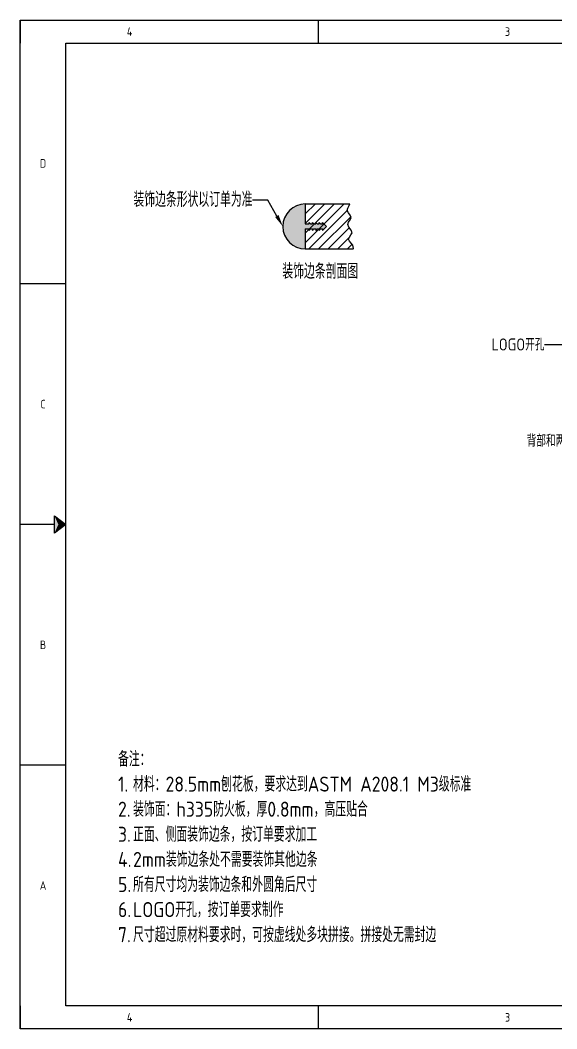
# Model space of a CAD drawing. Header units: millimetres. Extents: x 334 to 23266, y -22310 to 9660.
# Drawn here: x 18429 to 20213, y 871 to 4221 of the extents above; entities that cross this region are included whole.
import ezdxf
from ezdxf import colors
from ezdxf.entities.mleader import LeaderData, LeaderLine
from ezdxf.enums import TextEntityAlignment as Align
from ezdxf.math import Vec2, Vec3

# ---------------------------------------------------------------- set-up
doc = ezdxf.new("R2010")
doc.units = ezdxf.units.MM
doc.header["$MEASUREMENT"] = 0
for name, color, linetype in [('DIM', 2, 'Continuous'), ('Remark', 255, 'Continuous'), ('TITLEBLOCK', 255, 'Continuous')]:
    doc.layers.add(name, color=color, linetype=linetype)
doc.styles.add('Dartop Text Style', font='gbenor.shx', dxfattribs={"bigfont": 'gbcbig.shx'})

# ---------------------------------------------------------------- blocks, each defined once
blk = doc.blocks.new('*U3')
at = {"color": 254, "linetype": 'Continuous', "extrusion": (0, 0, -1)}
for points in [[(-0.833, 11), (-0.75, 10.812), (-0.75, 11.188)], [(-0.833, 11), (-0.75, 11.188), (-1, 11)], [(-0.833, 11), (-1, 11), (-0.75, 10.812)]]:
    blk.add_solid(points, dxfattribs=at)
blk = doc.blocks.new('TitleBlock_Dartop')
for p, q in [((0, 3350.4), (4761.2, 3350.4)), ((0, 3350.4), (0, 3274.2)), ((992.1, 3274.2), (992.1, 3350.4)), ((0, 76.1), (0, 3274.2)), ((152.3, 76.1), (152.3, 3274.2)), ((152.3, 3274.2), (4685.1, 3274.2)), ((152.3, 2474.7), (0, 2474.7)), ((114.2, 1675.2), (0, 1675.2)), ((152.3, 875.7), (0, 875.7)), ((0, 76.1), (0, 0)), ((4685.1, 76.1), (152.3, 76.1)), ((992.1, 0), (992.1, 76.1)), ((4761.2, 0), (0, 0))]:
    blk.add_line(p, q)
for points in [[(0, 3350.4), (4837.4, 3350.4), (4837.4, 0), (0, 0)], [(152.3, 1675.2), (114.2, 1646.6), (114.2, 1703.7), (152.3, 1675.2)]]:
    blk.add_lwpolyline(points, close=True)
at = {"xscale": 152.2888407109637, "yscale": 152.2888407109637, "zscale": 152.2888407109637}
blk.add_blockref('*U3', (0, 0), dxfattribs=at)
at = {"style": 'Dartop Text Style'}
for s, p in [('4', (363.9, 3312.3)), ('3', (1620.3, 3312.3)), ('D', (76.1, 2874.5)), ('C', (76.1, 2074.9)), ('B', (76.1, 1275.4)), ('A', (76.1, 475.9)), ('4', (363.9, 38.1)), ('3', (1620.3, 38.1))]:
    blk.add_text(s, height=28.6, dxfattribs=at).set_placement(p, align=Align.MIDDLE_CENTER)
for tag, p, height in [('#公差', (3172.6, 852.9), 45), ('#装饰面', (3172.6, 743), 45), ('#表面面积', (3172.6, 626.8), 45), ('#材质重量', (3172.6, 506), 45), ('#型号', (3771.8, 394.4), 45), ('#品名', (3771.8, 280.3), 45), ('#设计', (3121.2, 188.5), 45), ('#图号', (3771.8, 165.8), 45), ('#版本', (4597.7, 150.5), 35), ('#审核', (3121.2, 106.9), 45), ('#比例', (3773.4, 89), 35), ('#材质', (4155.2, 87.2), 35), ('#INDEX', (4357.4, 88.3), 35), ('#PAGE', (4569.8, 86.7), 35)]:
    blk.add_attdef(tag, p, '', height=height, dxfattribs=at)
for tag, p in [('#设计日期', (3412.9, 181.7)), ('#审核日期', (3413.8, 97.7))]:
    blk.add_attdef(tag, text='', height=35, dxfattribs=at).set_placement(p, align=Align.CENTER)
blk = doc.blocks.new('Remark')
at = {"insert": (9.8, -11.6), "char_height": 50, "attachment_point": 1, "style": 'Dartop Text Style'}
blk.add_mtext_dynamic_manual_height_columns('备注：\\P\\pi-50,l50,t50;1.^I材料：28.5mm刨花板，要求达到ASTM A208.1 M3级标准\\P2.^I装饰面：h335防火板，厚0.8mm，高压贴合\\P3.^I正面、侧面装饰边条，按订单要求加工\\P4.^I2mm装饰边条处不需要装饰其他边条\\P5.^I所有尺寸均为装饰边条和外圆角后尺寸\\P6.^ILOGO开孔，按订单要求制作\\P7.^I尺寸超过原材料要求时，可按虚线处多块拼接。拼接处无需封边', width=1204.087, gutter_width=1, heights=[0], dxfattribs=at)
blk = doc.blocks.new('Border')
h = blk.add_hatch(color=256)
edge = h.paths.add_edge_path()
edge.add_line((92.4, -8.2), (98.5, -8.2))
edge.add_line((98.5, -8.2), (98.5, -13.2))
edge.add_line((98.5, -13.2), (103.5, -8.2))
edge.add_line((103.5, -8.2), (109.6, -8.2))
edge.add_line((109.6, -8.2), (109.6, -13.2))
edge.add_line((109.6, -13.2), (114.6, -8.2))
edge.add_line((114.6, -8.2), (120.7, -8.2))
edge.add_line((120.7, -8.2), (120.7, -13.2))
edge.add_line((120.7, -13.2), (125.7, -8.2))
edge.add_line((125.7, -8.2), (131.8, -8.2))
edge.add_line((131.8, -8.2), (131.8, -13.2))
edge.add_line((131.8, -13.2), (145.1, 0))
edge.add_line((131.8, 13.2), (145.1, 0))
edge.add_line((131.8, 8.2), (131.8, 13.2))
edge.add_line((125.7, 8.2), (131.8, 8.2))
edge.add_line((120.7, 13.2), (125.7, 8.2))
edge.add_line((120.7, 8.2), (120.7, 13.2))
edge.add_line((114.6, 8.2), (120.7, 8.2))
edge.add_line((109.6, 13.2), (114.6, 8.2))
edge.add_line((109.6, 8.2), (109.6, 13.2))
edge.add_line((103.5, 8.2), (109.6, 8.2))
edge.add_line((98.5, 13.2), (103.5, 8.2))
edge.add_line((98.5, 8.2), (98.5, 13.2))
edge.add_line((92.4, 8.2), (98.5, 8.2))
edge.add_line((87.4, 13.2), (92.4, 8.2))
edge.add_line((87.4, 8.2), (87.4, 13.2))
edge.add_line((74.8, 8.2), (87.4, 8.2))
edge.add_line((74.8, 74.8), (74.8, 8.2))
edge.add_arc((74.8, 0), 74.8, 90, 270)
edge.add_line((74.8, -8.2), (74.8, -74.8))
edge.add_line((74.8, -8.2), (87.4, -8.2))
edge.add_line((87.4, -8.2), (87.4, -13.2))
edge.add_line((87.4, -13.2), (92.4, -8.2))
for p, q in [((74.8, 41.5), (108.1, 74.8)), ((74.8, 9.5), (140.1, 74.8)), ((74.8, -22.5), (172.1, 74.8)), ((74.8, -54.5), (204.1, 74.8)), ((74.8, 74.8), (74.8, 8.2)), ((74.8, 74.8), (223.2, 74.8)), ((215.8, 61), (220.5, 69.1)), ((220.5, 69.1), (223.2, 74.8)), ((86.6, -74.8), (214.3, 52.9)), ((214.2, 53), (215.8, 61)), ((218.1, 45.1), (214.2, 53)), ((223.9, 37.3), (218.1, 45.1)), ((226.8, 29.4), (223.9, 37.3)), ((74.8, 8.2), (87.4, 8.2)), ((87.4, 8.2), (87.4, 13.2)), ((87.4, 13.2), (92.4, 8.2)), ((92.4, 8.2), (98.5, 8.2)), ((98.5, 8.2), (98.5, 13.2)), ((98.5, 13.2), (103.5, 8.2)), ((103.5, 8.2), (109.6, 8.2)), ((109.6, 8.2), (109.6, 13.2)), ((109.6, 13.2), (114.6, 8.2)), ((114.6, 8.2), (120.7, 8.2)), ((118.6, -74.8), (225.7, 32.3)), ((120.7, 8.2), (120.7, 13.2)), ((120.7, 13.2), (125.7, 8.2)), ((125.7, 8.2), (131.8, 8.2)), ((131.8, 8.2), (131.8, 13.2)), ((131.8, 13.2), (145.1, 0)), ((131.8, -13.2), (145.1, 0)), ((215.8, 6.5), (218.7, 14.1)), ((219.6, -2.7), (215.8, 6.5)), ((218.7, 14.1), (223.9, 21.8)), ((223.9, 21.8), (226.8, 29.4)), ((74.8, -8.2), (74.8, -74.8)), ((74.8, -8.2), (87.4, -8.2)), ((87.4, -13.2), (92.4, -8.2)), ((87.4, -8.2), (87.4, -13.2)), ((92.4, -8.2), (98.5, -8.2)), ((98.5, -13.2), (103.5, -8.2)), ((98.5, -8.2), (98.5, -13.2)), ((103.5, -8.2), (109.6, -8.2)), ((109.6, -13.2), (114.6, -8.2)), ((109.6, -8.2), (109.6, -13.2)), ((114.6, -8.2), (120.7, -8.2)), ((120.7, -13.2), (125.7, -8.2)), ((120.7, -8.2), (120.7, -13.2)), ((125.7, -8.2), (131.8, -8.2)), ((131.8, -8.2), (131.8, -13.2)), ((150.6, -74.8), (221, -4.5)), ((226.7, -11.9), (219.6, -2.7)), ((221.1, -35.5), (226.6, -28.3)), ((226.6, -28.3), (230, -21.1)), ((230, -21.1), (226.7, -11.9)), ((182.7, -74.8), (220.5, -37)), ((214.7, -74.8), (230.5, -58.9)), ((218.2, -42.3), (221.1, -35.5)), ((221.1, -48.9), (218.2, -42.3)), ((227.4, -55.3), (221.1, -48.9)), ((233.1, -62), (227.4, -55.3)), ((234.5, -73.4), (233.1, -62)), ((74.8, -74.8), (233.8, -74.8)), ((233.8, -74.8), (234.5, -73.4))]:
    blk.add_line(p, q)
blk.add_arc((74.8, 0), 74.8, 90, 270)
at = {"style": 'Dartop Text Style'}
blk.add_text('装饰边条剖面图', height=50, dxfattribs=at).set_placement((124.4, -148.7), align=Align.MIDDLE_CENTER)
ml = blk.add_multileader_mtext('Standard')
ml.set_content('装饰边条形状以订单为准', color=256, style='Dartop Text Style')
ml.set_leader_properties()
ml.build(insert=Vec2(0, 0))
ml.multileader.update_dxf_attribs({"dogleg_length": 0.36, "arrow_head_size": 40})
ctx = ml.context
ctx.base_point, ctx.char_height, ctx.arrow_head_size, ctx.landing_gap_size, ctx.plane_origin = Vec3(-494.5, 87.8), 50, 40, 0.09, Vec3(226.8, 249.1)
ctx.text_align_type = 2
notes = []
notes.append((ctx, [(0, (1, 1, 0), (-50.3, 87.8), (-1, 0), 50.3, [(0, [(0, 0)], 0, [])])]))
ctx.mtext.insert, ctx.mtext.alignment, ctx.mtext.flow_direction = Vec3(-100.7, 114.8), 3, 5
for ctx, leaders in notes:
    for number, flags, end, landing, length, lines in leaders:
        leader = LeaderData()
        leader.index, (leader.has_last_leader_line, leader.has_dogleg_vector, leader.attachment_direction) = number, flags
        leader.last_leader_point, leader.dogleg_vector, leader.dogleg_length = Vec3(end), Vec3(landing), length
        for number, points, colour, breaks in lines:
            line = LeaderLine()
            line.index, line.vertices, line.color, line.breaks = number, Vec3.list(points), colors.encode_raw_color(colour), breaks
            leader.lines.append(line)
        ctx.leaders.append(leader)

msp = doc.modelspace()

# ---------------------------------------------------------------- block references
at = {"layer": 'Remark'}
for name, p in [('Border', (19302.185, 3535.877)), ('Remark', (18744.544, 1803.517))]:
    msp.add_blockref(name, p, dxfattribs=at)
at = {"layer": 'TITLEBLOCK'}
msp.add_blockref('TitleBlock_Dartop', (18428.931, 870.748), dxfattribs=at)

# ---------------------------------------------------------------- leaders
at = {"layer": 'DIM'}
ml = msp.add_multileader_mtext('Standard', dxfattribs=at)
ml.set_content('LOGO开孔', color=256, style='Dartop Text Style')
ml.set_leader_properties()
ml.build(insert=Vec2(0, 0))
ml.multileader.update_dxf_attribs({"dogleg_length": 0.36, "arrow_head_size": 40})
ctx = ml.context
ctx.base_point, ctx.char_height, ctx.arrow_head_size, ctx.landing_gap_size, ctx.plane_origin = Vec3(20016.846, 3142.574, 32.048), 40, 40, 0.09, Vec3(20514.539, 3038.333, 32.048)
ctx.text_align_type = 2
notes = []
notes.append((ctx, [(0, (1, 1, 0), (20291.764, 3142.574, 32.048), (-1, 0), 119.935, [(0, [(20611.843, 3275.223, 32.048)], 0, [])])]))
ctx.mtext.insert, ctx.mtext.alignment, ctx.mtext.flow_direction = Vec3(20171.74, 3163.897, 32.048), 3, 5
ml = msp.add_multileader_mtext('Standard', dxfattribs=at)
ml.set_content('背部和两侧装饰边条', color=256, style='Dartop Text Style')
ml.set_leader_properties()
ml.build(insert=Vec2(0, 0))
ml.multileader.update_dxf_attribs({"dogleg_length": 0.36, "arrow_head_size": 40})
ctx = ml.context
ctx.base_point, ctx.char_height, ctx.arrow_head_size, ctx.landing_gap_size, ctx.plane_origin = Vec3(20143.321, 2822.721, 32.048), 40, 40, 0.09, Vec3(20728.515, 2983.959, 32.048)
ctx.text_align_type = 2
notes.append((ctx, [(0, (1, 1, 0), (20451.446, 2822.721, 32.048), (-1, 0), 50.298, [(0, [(20509.843, 2945.218, 32.048)], 0, [])])]))
ctx.mtext.insert, ctx.mtext.alignment, ctx.mtext.flow_direction = Vec3(20401.058, 2844.265, 32.048), 3, 5
for ctx, leaders in notes:
    for number, flags, end, landing, length, lines in leaders:
        leader = LeaderData()
        leader.index, (leader.has_last_leader_line, leader.has_dogleg_vector, leader.attachment_direction) = number, flags
        leader.last_leader_point, leader.dogleg_vector, leader.dogleg_length = Vec3(end), Vec3(landing), length
        for number, points, colour, breaks in lines:
            line = LeaderLine()
            line.index, line.vertices, line.color, line.breaks = number, Vec3.list(points), colors.encode_raw_color(colour), breaks
            leader.lines.append(line)
        ctx.leaders.append(leader)

doc.saveas('drawing.dxf')
